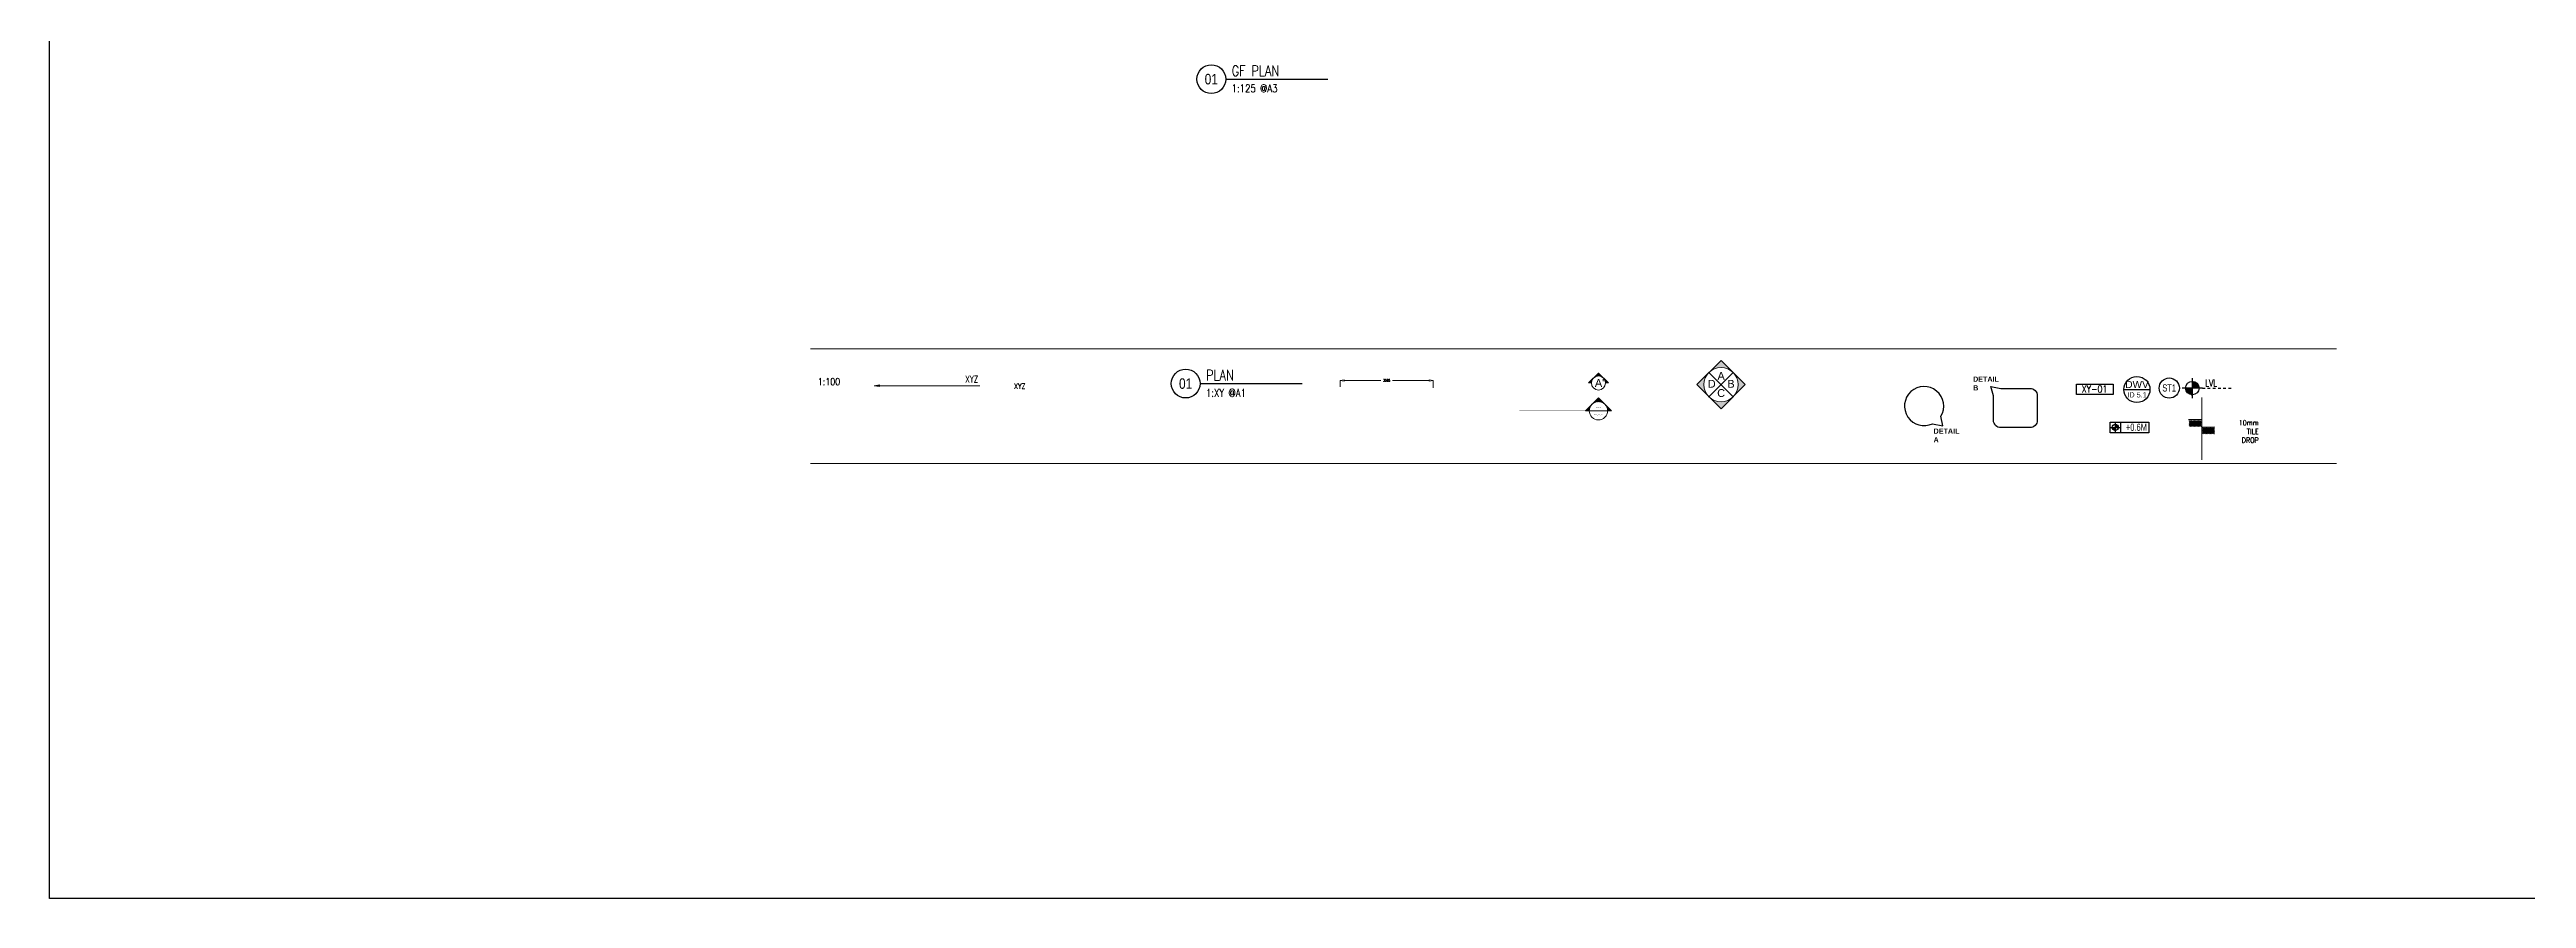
# Model space of a CAD drawing. Header units: metres. Extents: x 42 to 199, y -121 to 268.
# Drawn here: x 41.8 to 136.6, y -120.9 to -88.4 of the extents above; entities that cross this region are included whole.
import ezdxf
from ezdxf.enums import TextEntityAlignment as Align

# ---------------------------------------------------------------- set-up
doc = ezdxf.new("R2010")
doc.units = ezdxf.units.M
doc.header["$LTSCALE"] = 0.3
doc.linetypes.add('DASHDOT2', pattern=[0.5, 0.25, -0.125, 0, -0.125])
doc.layers.get('0').update_dxf_attribs({"color": 8})
for name, color, linetype, lineweight in [('A-AnnO-section lines', 8, 'Continuous', 18), ('A-Dims- 100', 8, 'Continuous', 18), ('DA HOUSE ARCH LAYOUT', 8, 'Continuous', 9)]:
    doc.layers.add(name, color=color, linetype=linetype, lineweight=lineweight)
for name, color, linetype in [('A-Anno-Symb', 8, 'Continuous'), ('A-Anno-Symb 1', 8, 'Continuous'), ('A-Anno-Symb 2', 8, 'Continuous'), ('A-Anno-Text', 8, 'Continuous'), ('A-Anno-Title', 8, 'Continuous'), ('A-Cols', 8, 'Continuous'), ('A-TEXT', 8, 'Continuous')]:
    doc.layers.add(name, color=color, linetype=linetype)
doc.styles.add('Arial Narrow', font='ARIALN.TTF')
doc.styles.add('ROMANS', font='romans.shx', dxfattribs={"width": 0.8, "height": 0.5})
doc.styles.add('RomanS-Narrow', font='romans.shx', dxfattribs={"width": 0.75})
doc.styles.get("Standard").update_dxf_attribs({"font": 'arial.ttf'})
doc.dimstyles.new('D.100', dxfattribs={"dimtxt": 0.09, "dimasz": 0.15, "dimexe": 0, "dimexo": 0, "dimgap": 0.1, "dimtad": 0, "dimdec": 0, "dimlfac": 1000, "dimzin": 0, "dimdsep": 46, "dimtxsty": 'RomanS-Narrow', "dimblk": 'CLOSEDBLANK', "dimcen": 0.15, "dimdle": 0.15, "dimclrt": 3, "dimadec": 0, "dimazin": 0, "dimtfac": 1, "dimtdec": 0, "dimtofl": 0, "dimtmove": 1, "dimatfit": 3, "dimldrblk": 'CLOSEDBLANK', "dimfxl": 0, "dimtolj": 1, "dimtzin": 0, "dimarcsym": 0})

# ---------------------------------------------------------------- blocks, each defined once
blk = doc.blocks.new('_ClosedBlank')
at = {"color": 0, "linetype": 'ByBlock', "lineweight": -2}
for p, q in [((-1, 0.17), (0, 0)), ((-1, 0.17), (-1, -0.17)), ((0, 0), (-1, -0.17))]:
    blk.add_line(p, q, dxfattribs=at)
blk = doc.blocks.new('titlele')
at = {"layer": 'A-Anno-Symb 1', "color": 8, "lineweight": 25}
blk.add_line((112588, 10069), (113622, 10069), dxfattribs=at)
blk.add_circle((112442, 10069), 146, dxfattribs=at)
at = {"layer": 'A-Anno-Text', "color": 8, "flags": 8}
blk.add_attdef('VIEWNUMBER', text='', height=87.4, dxfattribs=at).set_placement((112442, 10069), align=Align.MIDDLE_CENTER)
at = {"layer": 'A-Anno-Text', "color": 8, "style": 'RomanS-Narrow', "width": 0.8, "flags": 8}
blk.add_attdef('VIEWTITLE', text='', height=72.8, dxfattribs=at).set_placement((112648, 10069), align=Align.BOTTOM_LEFT)
blk.add_attdef('VIEWPORTSCALE', text='', height=58.3, dxfattribs=at).set_placement((112648, 10015), align=Align.TOP_LEFT)
blk = doc.blocks.new('Lvl')
h = blk.add_hatch()
h.set_pattern_fill('ANSI31', color=256, scale=0.1, style=0)
h.set_pattern_definition([(45, (380.198235, 215.844595), (-0.00883883476, 0.00883883476), [])])
h.paths.add_polyline_path([(0, 0.1), (0, 0), (0.1, 0, 0.414214)])
h.paths.add_polyline_path([(0, 0), (-0.1, 0, 0.414214), (0, -0.1)])
for p, q in [((-0.15, 0), (0.15, 0)), ((0, 0.15), (0, -0.15))]:
    blk.add_line(p, q)
blk.add_circle((0, 0), 0.1)
blk = doc.blocks.new('Level sec')
at = {"color": 1, "xscale": 0.93750000000001, "yscale": 0.93750000000001, "zscale": 0.93750000000001}
blk.add_blockref('Lvl', (0.047, 0), dxfattribs=at)
blk.add_attdef('+0.90M', text='', height=0.175).set_placement((0.291, -0.261), align=Align.BOTTOM_LEFT)
blk = doc.blocks.new('Level legend')
at = {"color": 8}
blk.add_line((0.513, 0.414), (0.513, 0.029), dxfattribs=at)
blk.add_lwpolyline([(1.553, 0.029), (0.128, 0.029), (0.128, 0.414), (1.553, 0.414)], close=True, dxfattribs=at)
at = {"color": 1, "xscale": 1.141501531389003, "yscale": 1.141501531389003, "zscale": 1.141501531389003}
blk.add_blockref('Lvl', (0.32, 0.222), dxfattribs=at)
blk.add_attdef('+48.00', text='', height=0.267).set_placement((1.07, 0.235), align=Align.MIDDLE_CENTER)
blk = doc.blocks.new('zw$CD40')
h = blk.add_hatch()
h.set_pattern_fill('ANSI31', color=8, scale=0.00077108, style=0)
h.set_pattern_definition([(45, (2.80108964, 1.68303136), (-6.81544715e-05, 6.81544715e-05), [])])
h.paths.add_polyline_path([(0.04394, 0.00652), (0.04204, 0.00461, -0.414214), (0.04585, 0.00461)])
h.paths.add_polyline_path([(0.04204, 0.00461), (0.04013, 0.0027), (0.04125, 0.0027, -0.198912)])
h.paths.add_polyline_path([(0.04585, 0.00461, -0.198912), (0.04664, 0.0027), (0.04776, 0.0027)])
at = {"color": 8}
for p, q in [((0.04013, 0.0027), (0.04394, 0.00652)), ((0.04013, 0.0027), (0.04125, 0.0027)), ((0.04776, 0.0027), (0.04394, 0.00652)), ((0.04664, 0.0027), (0.04776, 0.0027))]:
    blk.add_line(p, q, dxfattribs=at)
at = {"color": 8, "linetype": 'DASHDOT2', "ltscale": 0.3, "const_width": 0.0000907}
blk.add_lwpolyline([(0.04013, 0.0027), (0.00307, 0.0027)], dxfattribs=at)
at = {"color": 8}
blk.add_circle((0.04394, 0.0027), 0.0027, dxfattribs=at)
blk.add_attdef("A'", text='', height=0.003, dxfattribs=at).set_placement((0.04437, 0.00272), align=Align.MIDDLE)
blk = doc.blocks.new('zw$1DC3')
h = blk.add_hatch()
h.set_pattern_fill('ANSI31', color=256, scale=0.001, style=0)
h.set_pattern_definition([(45, (2.14952394, -0.30814149), (-8.8388348e-05, 8.8388348e-05), [])])
h.paths.add_polyline_path([(0.03026, 0.00845), (0.02778, 0.00597, -0.414214), (0.03273, 0.00597)])
h.paths.add_polyline_path([(0.02778, 0.00597), (0.02531, 0.0035), (0.02676, 0.0035, -0.198912)])
h.paths.add_polyline_path([(0.03273, 0.00597, -0.198912), (0.03376, 0.0035), (0.03521, 0.0035)])
for p, q in [((0.02531, 0.0035), (0.03026, 0.00845)), ((0.02531, 0.0035), (0.03521, 0.0035)), ((0.03521, 0.0035), (0.03026, 0.00845))]:
    blk.add_line(p, q)
at = {"linetype": 'DASHDOT2', "ltscale": 0.5, "const_width": 0.0001}
blk.add_lwpolyline([(0.03521, 0.0035), (0, 0.0035)], dxfattribs=at)
blk.add_circle((0.03026, 0.0035), 0.0035)
blk.add_attdef('1D.7.A', text='', height=0.00125).set_placement((0.03019, 0.00236), align=Align.MIDDLE_CENTER)
blk.add_attdef('S-5', text='', height=0.0015).set_placement((0.03024, 0.00496), align=Align.MIDDLE)
blk = doc.blocks.new('zw$7408')
h = blk.add_hatch(color=253)
h.paths.add_polyline_path([(0, 0.00926), (0.00926, 0), (0.01852, 0.00926), (0.00926, 0.01852)])
edge = h.paths.add_edge_path(flags=16)
edge.add_ellipse((0.00926, 0.00926), major_axis=(0.00655, 0), ratio=1, start_angle=0, end_angle=360)
for p, q in [((0.00463, 0.01389), (0.01389, 0.00463)), ((0.00463, 0.00463), (0.01389, 0.01389))]:
    blk.add_line(p, q)
blk.add_lwpolyline([(0.00926, 0), (0.01852, 0.00926), (0.00926, 0.01852), (0, 0.00926)], close=True)
blk.add_circle((0.00926, 0.00926), 0.00655)
at = {"text_generation_flag": 4}
for p in [(0.00596, 0.00959), (0.0093, 0.01259), (0.01306, 0.00959), (0.0093, 0.00604)]:
    blk.add_attdef('A', text='', height=0.003, rotation=180, dxfattribs=at).set_placement(p, align=Align.MIDDLE)
blk = doc.blocks.new('zw$9B29')
blk.add_lwpolyline([(0, 0), (0, 0.004), (0.014, 0.004), (0.014, 0)], close=True)
at = {"ltscale": 70, "style": 'RomanS-Narrow', "width": 0.8}
blk.add_attdef('ST-01', (0.00198, 0.00079), '', height=0.00275, dxfattribs=at)
blk = doc.blocks.new('zw$3F8F')
blk.add_line((0.00062, 0.00562), (0.01061, 0.00562))
blk.add_circle((0.00562, 0.00562), 0.005)
for tag, height, p in [('W11', 0.00275, (0.00566, 0.00757)), ('--.-.-', 0.00228, (0.00567, 0.00436))]:
    blk.add_attdef(tag, text='', height=height).set_placement(p, align=Align.MIDDLE_CENTER)
blk = doc.blocks.new('zw$4B39')
at = {"ltscale": 2}
h = blk.add_hatch(dxfattribs=at)
h.set_pattern_fill('ANSI31', color=8, scale=0.000115315, angle=90, style=0)
h.set_pattern_definition([(45, (60.35952808, 117.72025694), (-0.0002588886111, 0.0002588886111), [])])
h.paths.add_polyline_path([(0.00484, 0.00519), (0.00484, 0.00288), (0.00018, 0.00288), (0.00018, 0.00519)])
h.paths.add_polyline_path([(0.00455, 0.0049), (0.00058, 0.0049), (0.00058, 0.00317), (0.00455, 0.00317)], flags=16)
h.paths.add_polyline_path([(0.00455, 0.00317), (0.00455, 0.0049), (0.00058, 0.0049), (0.00058, 0.00317)], flags=0)
h = blk.add_hatch(dxfattribs=at)
h.set_pattern_fill('ANSI31', color=8, scale=0.000115315, angle=90, style=0)
h.set_pattern_definition([(45, (60.3566452, 117.7253828), (-0.0002588886111, 0.0002588886111), [])])
h.paths.add_polyline_path([(0.00996, 0.00231), (0.00996, 0), (0.00541, 0), (0.00541, 0.00231)])
h.paths.add_polyline_path([(0.00968, 0.00202), (0.0057, 0.00202), (0.0057, 0.00029), (0.00968, 0.00029)], flags=0)
h.paths.add_polyline_path([(0.00968, 0.00029), (0.00968, 0.00202), (0.0057, 0.00202), (0.0057, 0.00029)], flags=16)
at = {"color": 8, "ltscale": 2}
blk.add_lwpolyline([(0.01013, 0.00259), (0.00513, 0.00259), (0.00513, 0.00548), (0, 0.00548)], dxfattribs=at)
at = {"color": 8, "ltscale": 2, "insert": (0.02687, 0.00531), "char_height": 0.002, "width": 0.000000172, "attachment_point": 1, "style": 'ROMANS', "bg_fill": 2}
blk.add_mtext('\\pxqr;10mm TILE DROP', dxfattribs=at)
blk = doc.blocks.new('zw$58DF')
blk.add_circle((0.00386, 0.00386), 0.00386)
at = {"width": 0.75}
blk.add_attdef('ST11', text='', height=0.00275, dxfattribs=at).set_placement((0.00384, 0.00391), align=Align.MIDDLE_CENTER)
blk = doc.blocks.new('*D250')
at = {"layer": 'A-Dims- 100', "color": 0, "lineweight": -2, "transparency": 16777216}
for p, q in [((-5.969, -40.733), (-5.969, -40.483)), ((-5.819, -40.483), (-4.405, -40.483)), ((-2.554, -40.483), (-3.967, -40.483)), ((-2.404, -40.771), (-2.404, -40.483))]:
    blk.add_line(p, q, dxfattribs=at)
at = {"layer": 'A-Dims- 100', "color": 0, "lineweight": -2, "transparency": 16777216, "xscale": 0.15, "yscale": 0.15, "zscale": 0.15, "rotation": 180}
blk.add_blockref('_ClosedBlank', (-5.969, -40.483), dxfattribs=at)
at = {"layer": 'A-Dims- 100', "color": 0, "lineweight": -2, "transparency": 16777216, "xscale": 0.15, "yscale": 0.15, "zscale": 0.15}
blk.add_blockref('_ClosedBlank', (-2.404, -40.483), dxfattribs=at)
at = {"layer": 'A-Dims- 100', "color": 3, "transparency": 16777216, "insert": (-4.186, -40.483), "char_height": 0.09, "attachment_point": 5, "style": 'RomanS-Narrow'}
blk.add_mtext('\\A1;3565', dxfattribs=at)
blk = doc.blocks.new('DA HOUSE ARCH LAYOUT')
at = {"color": 8}
for p, q in [((-26.2525, -39.2695), (32.1894, -39.2695)), ((-26.2525, -43.6593), (32.1894, -43.6593))]:
    blk.add_line(p, q, dxfattribs=at)
at = {"layer": 'A-AnnO-section lines', "color": 8}
blk.add_line((27.0334, -43.5262), (27.0334, -41.1396), dxfattribs=at)
at = {"layer": 'A-Anno-Symb 1', "color": 8, "linetype": 'DASHDOT2'}
blk.add_line((27.0522, -40.7767), (28.1772, -40.7767), dxfattribs=at)
at = {"layer": 'A-Anno-Symb 2', "color": 8, "ltscale": 0.02}
for points in [[(16.7185, -42.1424), (17.115, -42.2212), (17.0343, -41.8568, 6.9006576)], [(19.3319, -40.7901), (20.4461, -40.7901, -0.4142136), (20.7278, -41.0719), (20.7278, -42.0084, -0.4142136), (20.4461, -42.2901), (19.3319, -42.2901, -0.4142136), (19.0502, -42.0084), (19.0502, -41.0719), (18.9541, -40.7151)]]:
    blk.add_lwpolyline(points, format="xyb", close=True, dxfattribs=at)
at = {"layer": 'A-Cols', "color": 8, "ltscale": 0.25}
blk.add_lwpolyline([(-55.3888, 234.5283), (57.0431, 234.5283), (57.0431, -60.3188), (-55.3888, -60.3188)], close=True, dxfattribs=at)
at = {"layer": 'A-AnnO-section lines', "color": 8}
ref = blk.add_blockref('zw$7408', (7.6922, -41.5711), dxfattribs=dict(at, xscale=100, yscale=100, zscale=100))
ref.add_attrib('A', 'A', dxfattribs={"layer": '0', "height": 0.3, "rotation": 180, "text_generation_flag": 4}).set_placement((8.622, -40.3122), align=Align.MIDDLE)
ref.add_attrib('A', 'B', dxfattribs={"layer": '0', "height": 0.3, "rotation": 180, "text_generation_flag": 6}).set_placement((8.9984, -40.6119), align=Align.MIDDLE)
ref.add_attrib('A', 'C', dxfattribs={"layer": '0', "height": 0.3, "rotation": 180, "text_generation_flag": 6}).set_placement((8.622, -40.9671), align=Align.MIDDLE)
ref.add_attrib('A', 'D', dxfattribs={"layer": '0', "height": 0.3, "rotation": 180, "text_generation_flag": 2}).set_placement((8.2608, -40.6119), align=Align.MIDDLE)
ref = blk.add_blockref('zw$CD40', (-0.4702, -40.8522), dxfattribs=dict(at, xscale=100, yscale=100, zscale=100))
ref.add_attrib("A'", "A'", dxfattribs={"layer": '0', "height": 0.3}).set_placement((3.9668, -40.5801), align=Align.MIDDLE)
at = {"layer": 'A-AnnO-section lines', "color": 8, "xscale": 100, "yscale": 100, "zscale": 100}
blk.add_blockref('zw$1DC3', (0.8983, -41.9958), dxfattribs=at).add_auto_attribs({'S-5': '---', '1D.7.A': '--.-.-'})
at = {"layer": 'A-Anno-Symb 1', "color": 8, "linetype": 'Continuous', "lineweight": -2}
ref = blk.add_blockref('Level sec', (26.7952, -40.7767), dxfattribs=dict(at, xscale=2.742020622588246, yscale=2.742020622588246, zscale=2.742020622588246, rotation=180))
ref.add_attrib('+0.90M', 'LVL', dxfattribs={"layer": '0', "height": 0.275, "rotation": 360, "style": 'RomanS-Narrow', "width": 0.75}).set_placement((27.1572, -40.7999), align=Align.BOTTOM_LEFT)
at = {"layer": 'A-Anno-Symb 1', "color": 8}
ref = blk.add_blockref('Level legend', (23.3833, -42.5147), dxfattribs=dict(at, xscale=1.040212785638243, yscale=1.040212785638243, zscale=1.040212785638243))
ref.add_attrib('+90', '+0.6M', dxfattribs={"layer": '0', "height": 0.275, "width": 0.75}).set_placement((24.5245, -42.2762), align=Align.MIDDLE_CENTER)
at = {"layer": 'A-Anno-Title', "color": 8}
ref = blk.add_blockref('titlele', (-435.5724, -66.9772), dxfattribs=dict(at, xscale=0.003776807725080426, yscale=0.003776807725080426, zscale=0.003776807725080426))
ref.add_attrib('VIEWPORTSCALE', '1:125 @A3', dxfattribs={"layer": 'A-AnnO-section lines', "color": 6, "height": 0.3, "rotation": 360, "style": 'RomanS-Narrow', "width": 0.8}).set_placement((-10.1226, -29.1525), align=Align.TOP_LEFT)
ref.add_attrib('VIEWTITLE', 'GF PLAN', dxfattribs={"layer": 'A-AnnO-section lines', "color": 6, "height": 0.4, "rotation": 360, "style": 'RomanS-Narrow', "width": 0.8}).set_placement((-10.1226, -28.948), align=Align.BOTTOM_LEFT)
ref.add_attrib('VIEWNUMBER', '01', dxfattribs={"layer": 'A-AnnO-section lines', "color": 6, "height": 0.4, "rotation": 360, "style": 'Arial Narrow'}).set_placement((-10.9, -28.948), align=Align.MIDDLE_CENTER)
ref = blk.add_blockref('titlele', (-436.5558, -78.6331), dxfattribs=dict(at, xscale=0.003776807725080426, yscale=0.003776807725080426, zscale=0.003776807725080426))
ref.add_attrib('VIEWPORTSCALE', '1:XY @A1', dxfattribs={"layer": 'A-AnnO-section lines', "color": 6, "height": 0.3, "style": 'RomanS-Narrow', "width": 0.8}).set_placement((-11.106, -40.8083), align=Align.TOP_LEFT)
ref.add_attrib('VIEWTITLE', 'PLAN', dxfattribs={"layer": 'A-AnnO-section lines', "color": 6, "height": 0.4, "style": 'RomanS-Narrow', "width": 0.8}).set_placement((-11.106, -40.6038), align=Align.BOTTOM_LEFT)
ref.add_attrib('VIEWNUMBER', '01', dxfattribs={"layer": 'A-AnnO-section lines', "color": 6, "height": 0.4, "style": 'Arial Narrow'}).set_placement((-11.8834, -40.6038), align=Align.MIDDLE_CENTER)
at = {"layer": 'A-TEXT', "color": 8, "linetype": 'Continuous', "lineweight": -2, "xscale": 100, "yscale": 100, "zscale": 100}
for name, p, values in [('zw$9B29', (22.2341, -41.0284), {'ST-01': 'XY-01'}), ('zw$58DF', (25.3965, -41.1623), {'ST11': 'ST1'})]:
    blk.add_blockref(name, p, dxfattribs=at).add_auto_attribs(values)
at = {"layer": 'A-TEXT', "color": 8, "linetype": 'Continuous', "lineweight": -2}
ref = blk.add_blockref('zw$3F8F', (23.9828, -41.3941), dxfattribs=dict(at, xscale=100, yscale=100, zscale=100))
ref.add_attrib('W11', 'DWV', dxfattribs={"layer": '0', "height": 0.275}).set_placement((24.5483, -40.6368), align=Align.MIDDLE_CENTER)
ref.add_attrib('--.-.-', 'ID 5.1', dxfattribs={"layer": '0', "height": 0.2}).set_placement((24.5493, -41.0355), align=Align.MIDDLE_CENTER)
at = {"layer": 'A-TEXT', "color": 8, "attachment_point": 1, "style": 'ROMANS'}
for s, insert, char_height, width in [('1:100', (-25.9676, -40.3918), 0.2775, 0.8547), ('XYZ', (-20.3204, -40.313), 0.25, 0.496), ('XYZ', (-18.4553, -40.6045), 0.2, 0.3968)]:
    blk.add_mtext(s, dxfattribs=dict(at, insert=insert, char_height=char_height, width=width))
at = {"layer": 'A-Dims- 100', "color": 8}
dim = blk.add_linear_dim(base=(-2.4035, -40.4826), p1=(-5.9686, -40.7332), p2=(-2.4035, -40.7713), dimstyle='D.100', dxfattribs=at)
dim.commit()
dim.dimension.update_dxf_attribs({"geometry": '*D250', "text_midpoint": (-4.1861, -40.4826)})
at = {"layer": 'A-Anno-Symb', "color": 8}
blk.add_leader([(-23.8107, -40.6853), (-22.9375, -40.6853), (-19.7634, -40.6853)], dimstyle='D.100', override={"dimasz": 0.2, "dimclrd": 256}, dxfattribs=at)
at = {"layer": 'A-AnnO-section lines', "color": 8, "xscale": 100, "yscale": 100, "zscale": 100}
blk.add_blockref('zw$4B39', (26.5208, -42.5339), dxfattribs=at)
at = {"layer": 'A-Anno-Symb 2', "color": 8, "ltscale": 0.02, "char_height": 0.2, "width": 0.00000101, "attachment_point": 1, "style": 'Arial Narrow', "bg_fill": 2}
for s, insert in [('{\\fArial Narrow|b1|i0|c0|p34;DETAIL B}', (18.2707, -40.3342, 0)), ('{\\fArial Narrow|b1|i0|c0|p34;DETAIL A}', (16.7571, -42.3249, 0))]:
    blk.add_mtext(s, dxfattribs=dict(at, insert=insert))

msp = doc.modelspace()

# ---------------------------------------------------------------- block references
at = {"layer": 'DA HOUSE ARCH LAYOUT'}
msp.add_blockref('DA HOUSE ARCH LAYOUT', (97.1462, -60.628), dxfattribs=at)

doc.saveas('drawing.dxf')
